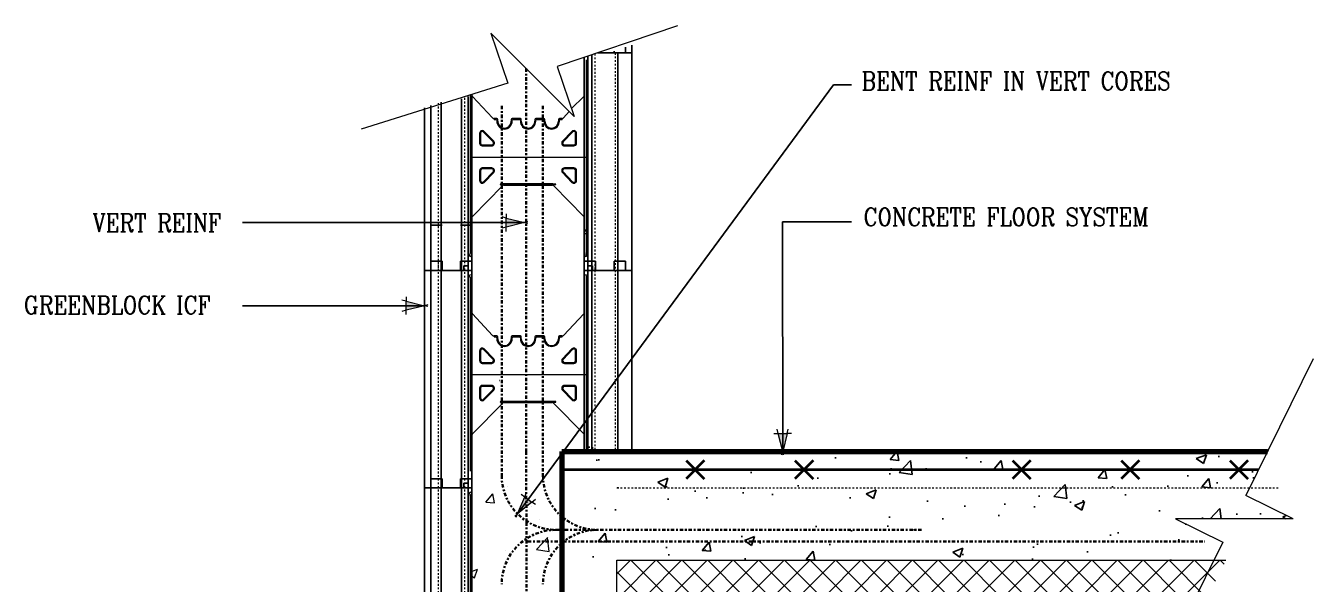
# Model space of a CAD drawing. Header units: inches. Extents: x -3.5 to 77.3, y 61.2 to 148.6.
# Drawn here: x 6.3 to 77.3, y 117.8 to 148.6 of the extents above; entities that cross this region are included whole.
import ezdxf

# ---------------------------------------------------------------- set-up
doc = ezdxf.new("R2010")
doc.units = ezdxf.units.IN
doc.header["$MEASUREMENT"] = 0
for name, pattern in [('CENTER', [2, 1.25, -0.25, 0.25, -0.25]), ('DASHED', [0.75, 0.5, -0.25]), ('DASHED2', [0.375, 0.25, -0.125]), ('HIDDEN', [0.375, 0.25, -0.125])]:
    doc.linetypes.add(name, pattern=pattern)
for name, color, linetype, lineweight in [('A2 Hatch', 8, 'Continuous', 9), ('A4 medium', 7, 'Continuous', 35), ('DETAILS', 7, 'Continuous', 13), ('DIM', 3, 'Continuous', 13), ('GRADE', 5, 'Continuous', 100), ('REBAR', 2, 'CENTER', 30)]:
    doc.layers.add(name, color=color, linetype=linetype, lineweight=lineweight)
doc.styles.add('ARCTEXT', font='arctext.shx', dxfattribs={"width": 0.85})
doc.styles.add('RomanC', font='romanc.shx', dxfattribs={"width": 0.85, "height": 5})
doc.dimstyles.new('ARCTEXT1-4', dxfattribs={"dimtxt": 4, "dimasz": 2, "dimexe": 2, "dimexo": 2, "dimgap": 2, "dimtad": 1, "dimdec": 4, "dimzin": 3, "dimdsep": 46, "dimlunit": 4, "dimtxsty": 'ARCTEXT', "dimblk": 'ARCHTICK', "dimcen": 2, "dimaunit": 1, "dimadec": 0, "dimazin": 0, "dimtfac": 1, "dimtdec": 4, "dimtmove": 2, "dimatfit": 3, "dimldrblk": 'arrow', "dimfxl": 0, "dimtolj": 1, "dimtzin": 0, "dimarcsym": 0})

# ---------------------------------------------------------------- blocks, each defined once
blk = doc.blocks.new('_ArchTick')
at = {"color": 0, "linetype": 'ByBlock', "const_width": 0.15}
blk.add_lwpolyline([(-0.5, -0.5), (0.5, 0.5)], dxfattribs=at)
blk = doc.blocks.new('arrow')
at = {"layer": 'DIM'}
blk.add_hatch(color=253, dxfattribs=at).paths.add_polyline_path([(-2, 0.5), (-2, -0.5), (0, 0)])
at = {"layer": 'DIM', "lineweight": 9}
for points in [[(-2, 0.98), (-2, 0.5), (-2.47, 0.62)], [(0.37, 0.09), (0, 0)], [(0.37, -0.09), (0, 0)], [(-2, -0.98), (-2, -0.5), (-2.47, -0.62)]]:
    blk.add_lwpolyline(points, dxfattribs=at)
at = {"layer": 'DIM', "lineweight": 15}
blk.add_lwpolyline([(0, 0), (-2, -0.5), (-2, 0.5), (0, 0)], dxfattribs=at)

msp = doc.modelspace()

# ---------------------------------------------------------------- hatches: boundary and pattern name
at = {"ltscale": 0.15}
h = msp.add_hatch(dxfattribs=at)
h.set_pattern_fill('AR-CONC', color=256, scale=0.8, style=0)
h.set_pattern_definition([(50, (-3732.0195, 817.0727), (5.7380815, -0.502017), [0.6, -6.6]), (355, (-3732.0195, 817.0727), (-1.110011, 6.017537), [0.48, -5.28]), (100.45145, (-3731.5414, 817.031), (4.628071, 5.51552), [0.5099215, -5.609137]), (46.1842, (-3732.0195, 818.673), (8.537928, -1.324152), [0.9, -9.9]), (96.63564, (-3731.308, 818.562), (7.477296, 7.792949), [0.764882, -8.413704]), (351.1842, (-3732.0195, 818.673), (7.477296, 7.792949), [0.72, -7.92]), (21, (-3731.2195, 818.2727), (4.7752564, -3.220951), [0.6, -6.6]), (326, (-3731.2195, 818.2727), (1.946523, 5.8012), [0.48, -5.28]), (71.45144, (-3730.8216, 818.004), (6.721779, 2.580249), [0.5099215, -5.609137]), (37.5, (-3732.0195, 817.0727), (0.0972788, 2.6631508), [0, -5.216, 0, -5.36, 0, -5.3]), (7.5, (-3732.0195, 817.0727), (2.1045563, 3.1552937), [0, -3.056, 0, -5.096, 0, -2.02]), (327.5, (-3733.8035, 817.0727), (4.2705795, -0.180439), [0, -2, 0, -6.24, 0, -8.28]), (317.5, (-3734.6035, 817.0727), (4.6654894, 0.80084), [0, -2.6, 0, -4.144, 0, -5.88])])
h.paths.add_polyline_path([(37.223, 125.145), (74.8, 125.145), (73.605, 122.724), (76.218, 121.434), (69.718, 121.434), (72.332, 120.144), (71.839, 119.145), (37.223, 119.145)])
at = {"layer": 'A2 Hatch', "ltscale": 0.15}
h = msp.add_hatch(dxfattribs=at)
h.set_pattern_fill('ANSI37', color=256, scale=8, style=0)
h.set_pattern_definition([(45, (-3731.346, 817.0727), (-0.70710678, 0.70710678), []), (135, (-3731.346, 817.0727), (-0.70710678, -0.70710678), [])])
h.paths.add_polyline_path([(38.897, 117.145), (38.897, 119.145), (72.512, 119.145), (71.525, 117.145)])

# ---------------------------------------------------------------- linework, layer by layer
at = {"color": 1}
for p, q in [((37.822, 147.145), (39.722, 147.145)), ((38.742, 147.246), (38.742, 147.145)), ((38.957, 147.145), (38.957, 135.145)), ((39.372, 147.458), (39.372, 147.145)), ((39.722, 147.577), (39.722, 135.145)), ((37.097, 146.899), (37.097, 135.145)), ((37.297, 146.967), (37.297, 135.145)), ((37.512, 147.04), (37.512, 135.145)), ((28.622, 144.238), (28.622, 135.145)), ((29.197, 144.433), (29.197, 135.145)), ((30.322, 144.603), (30.322, 135.145)), ((30.697, 144.73), (30.697, 135.145)), ((30.897, 144.798), (30.897, 135.145)), ((28.272, 144.119), (28.272, 135.145)), ((28.622, 137.645), (29.247, 137.645)), ((30.272, 137.645), (30.897, 137.645)), ((28.272, 135.145), (30.897, 135.145)), ((28.272, 135.145), (28.272, 123.145)), ((28.272, 135.145), (30.447, 135.145)), ((28.272, 135.145), (30.897, 135.145)), ((28.272, 135.145), (30.447, 135.145)), ((28.272, 135.145), (30.447, 135.145)), ((28.272, 135.145), (30.897, 135.145)), ((28.622, 135.645), (28.622, 123.145)), ((28.622, 135.645), (29.247, 135.645)), ((29.197, 135.645), (29.197, 123.145)), ((30.322, 135.145), (29.197, 135.145)), ((30.322, 135.145), (29.197, 135.145)), ((30.322, 135.145), (29.197, 135.145)), ((29.247, 135.645), (29.247, 135.145)), ((29.247, 135.645), (29.247, 135.145)), ((30.272, 135.645), (30.272, 135.145)), ((30.272, 135.645), (30.272, 135.145)), ((30.272, 135.645), (30.897, 135.645)), ((30.322, 135.645), (30.322, 123.145)), ((30.447, 135.395), (30.447, 135.145)), ((30.447, 135.395), (30.697, 135.395)), ((30.447, 135.395), (30.447, 135.145)), ((30.447, 135.395), (30.697, 135.395)), ((30.697, 135.395), (30.697, 123.145)), ((30.697, 135.145), (30.897, 135.145)), ((30.697, 135.145), (30.897, 135.145)), ((30.697, 135.145), (30.897, 135.145)), ((30.897, 135.645), (30.897, 135.145)), ((30.897, 135.645), (30.897, 123.145)), ((30.897, 135.645), (30.897, 135.145)), ((37.097, 135.645), (37.097, 135.145)), ((37.097, 135.645), (37.097, 125.145)), ((37.097, 135.645), (37.722, 135.645)), ((37.097, 135.145), (39.722, 135.145)), ((37.297, 135.395), (37.297, 125.145)), ((37.297, 135.395), (37.547, 135.395)), ((37.512, 135.145), (39.722, 135.145)), ((37.512, 135.145), (37.512, 125.145)), ((37.547, 135.395), (37.547, 135.145)), ((37.722, 135.645), (37.722, 135.145)), ((38.747, 135.645), (38.747, 135.145)), ((38.747, 135.645), (39.372, 135.645)), ((38.957, 135.145), (38.957, 125.145)), ((39.372, 135.645), (39.372, 135.145)), ((39.722, 135.145), (39.722, 125.145)), ((36.992, 125.145), (39.517, 125.145)), ((28.622, 123.645), (29.247, 123.645)), ((28.622, 123.645), (28.622, 111.145)), ((29.197, 123.645), (29.197, 111.145)), ((29.247, 123.645), (29.247, 123.145)), ((30.272, 123.645), (30.272, 123.145)), ((30.272, 123.645), (30.897, 123.645)), ((30.322, 123.645), (30.322, 111.145)), ((30.897, 123.645), (30.897, 111.145)), ((30.897, 123.645), (30.897, 123.145)), ((28.272, 123.145), (30.897, 123.145)), ((28.272, 123.145), (30.897, 123.145)), ((28.272, 123.145), (30.447, 123.145)), ((28.272, 123.145), (28.272, 111.145)), ((28.272, 123.145), (30.447, 123.145)), ((30.322, 123.145), (29.197, 123.145)), ((30.322, 123.145), (29.197, 123.145)), ((30.447, 123.395), (30.447, 123.145)), ((30.447, 123.395), (30.697, 123.395)), ((30.697, 123.395), (30.697, 111.145)), ((30.697, 123.145), (30.897, 123.145)), ((30.697, 123.145), (30.897, 123.145))]:
    msp.add_line(p, q, dxfattribs=at)
at = {"color": 1, "linetype": 'HIDDEN', "ltscale": 0.02}
for p, q in [((28.622, 137.645), (29.247, 137.645)), ((30.272, 137.645), (30.897, 137.645)), ((37.192, 137.395), (37.192, 137.145)), ((28.622, 135.645), (28.622, 135.145)), ((28.622, 135.645), (29.247, 135.645)), ((28.622, 135.645), (28.622, 135.145)), ((29.247, 135.645), (29.247, 135.145)), ((29.247, 135.645), (29.247, 135.145)), ((30.272, 135.645), (30.272, 135.145)), ((30.272, 135.645), (30.272, 135.145)), ((30.272, 135.645), (30.897, 135.645)), ((37.097, 135.645), (37.722, 135.645)), ((37.297, 135.395), (37.547, 135.395)), ((37.547, 135.395), (37.547, 135.145)), ((37.722, 135.645), (37.722, 135.145)), ((38.747, 135.645), (38.747, 135.145)), ((38.747, 135.645), (39.372, 135.645)), ((39.372, 135.645), (39.372, 135.145)), ((37.297, 125.395), (37.547, 125.395)), ((37.547, 125.395), (37.547, 125.145)), ((28.622, 123.645), (29.247, 123.645)), ((28.622, 123.645), (28.622, 123.145)), ((29.247, 123.645), (29.247, 123.145)), ((30.272, 123.645), (30.272, 123.145)), ((30.272, 123.645), (30.897, 123.645))]:
    msp.add_line(p, q, dxfattribs=at)
at = {"ltscale": 0.15}
for p, q in [((28.272, 135.145), (30.897, 135.145)), ((29.247, 135.145), (30.272, 135.145)), ((29.247, 135.145), (30.272, 135.145)), ((29.247, 135.145), (30.272, 135.145)), ((29.247, 123.145), (30.272, 123.145)), ((29.247, 123.145), (30.272, 123.145))]:
    msp.add_line(p, q, dxfattribs=at)
at = {"layer": 'A2 Hatch', "linetype": 'DASHED2', "ltscale": 0.15}
for p, q in [((37.672, 147.094), (37.672, 135.145)), ((38.797, 147.145), (38.797, 135.145)), ((29.037, 144.379), (29.037, 135.145)), ((30.482, 144.657), (30.482, 135.145)), ((29.037, 135.645), (29.037, 123.145)), ((30.482, 135.645), (30.482, 123.145)), ((37.672, 135.145), (37.672, 125.145)), ((38.797, 135.145), (38.797, 125.145)), ((29.037, 123.645), (29.037, 111.145)), ((30.482, 123.645), (30.482, 111.145))]:
    msp.add_line(p, q, dxfattribs=at)
at = {"layer": 'A2 Hatch', "ltscale": 0.15}
for p, q in [((32.526, 123.197), (32.526, 123.197)), ((32.838, 123.212), (32.838, 123.212)), ((31.657, 122.359), (32.043, 122.818)), ((31.657, 122.359), (32.135, 122.317)), ((32.135, 122.317), (32.043, 122.818)), ((34.213, 122.122), (34.213, 122.122)), ((34.612, 121.383), (34.612, 121.383)), ((34.454, 119.748), (35.078, 120.397)), ((35.166, 119.638), (35.077, 120.397)), ((35.786, 120.721), (35.786, 120.721)), ((32.756, 119.68), (32.756, 119.68)), ((34.454, 119.748), (35.166, 119.637)), ((30.934, 119.13), (30.934, 119.13)), ((38.897, 119.145), (72.512, 119.145)), ((38.897, 117.145), (38.897, 119.145)), ((30.838, 118.514), (31.201, 118.653)), ((30.838, 118.305), (31.038, 118.17)), ((31.038, 118.17), (31.201, 118.653))]:
    msp.add_line(p, q, dxfattribs=at)
at = {"layer": 'A2 Hatch', "linetype": 'DASHED', "ltscale": 0.15}
msp.add_line((38.897, 123.145), (75.473, 123.145), dxfattribs=at)
at = {"layer": 'A4 medium', "ltscale": 0.15}
for p, q in [((42.723, 124.645), (43.723, 123.645)), ((43.723, 124.645), (42.723, 123.645)), ((48.723, 124.645), (49.723, 123.645)), ((49.723, 124.645), (48.723, 123.645)), ((60.723, 124.645), (61.723, 123.645)), ((61.723, 124.645), (60.723, 123.645)), ((66.723, 124.645), (67.723, 123.645)), ((67.723, 124.645), (66.723, 123.645)), ((72.723, 124.645), (73.723, 123.645)), ((73.723, 124.645), (72.723, 123.645)), ((43.223, 124.145), (35.778, 124.145)), ((49.223, 124.145), (43.223, 124.145)), ((43.223, 124.145), (43.223, 124.145)), ((55.223, 124.145), (49.223, 124.145)), ((49.223, 124.145), (49.223, 124.145)), ((61.223, 124.145), (55.223, 124.145)), ((67.223, 124.145), (61.223, 124.145)), ((61.223, 124.145), (61.223, 124.145)), ((73.223, 124.145), (67.223, 124.145)), ((67.223, 124.145), (67.223, 124.145)), ((74.306, 124.145), (73.223, 124.145)), ((73.223, 124.145), (73.223, 124.145))]:
    msp.add_line(p, q, dxfattribs=at)
at = {"layer": 'DETAILS', "color": 6, "lineweight": 20}
for p, q in [((37.097, 144.815), (37.097, 146.866)), ((37.197, 146.77), (37.197, 136.072)), ((30.797, 144.798), (30.797, 136.072)), ((30.897, 144.831), (30.897, 144.815)), ((30.897, 144.815), (30.897, 138.053)), ((30.925, 144.746), (32.042, 143.555)), ((36.395, 144.074), (37.069, 144.746)), ((37.097, 138.053), (37.097, 144.815)), ((32.114, 143.525), (32.122, 143.525)), ((32.272, 143.525), (32.114, 143.525)), ((32.122, 143.525), (32.122, 143.475)), ((33.572, 143.525), (33.122, 143.525)), ((34.872, 143.525), (34.422, 143.525)), ((35.879, 143.525), (35.722, 143.525)), ((35.872, 143.475), (35.872, 143.525)), ((35.872, 143.525), (35.879, 143.525)), ((35.951, 143.555), (36.261, 143.918)), ((32.122, 143.475), (32.222, 143.475)), ((32.272, 143.425), (32.272, 143.37)), ((32.322, 143.37), (32.322, 143.475)), ((33.072, 143.475), (33.072, 143.37)), ((33.122, 143.37), (33.122, 143.425)), ((33.172, 143.475), (33.522, 143.475)), ((33.572, 143.425), (33.572, 143.37)), ((33.622, 143.37), (33.622, 143.475)), ((34.372, 143.475), (34.372, 143.37)), ((34.422, 143.37), (34.422, 143.425)), ((34.472, 143.475), (34.822, 143.475)), ((34.872, 143.425), (34.872, 143.37)), ((34.922, 143.37), (34.922, 143.475)), ((35.672, 143.475), (35.672, 143.37)), ((35.722, 143.37), (35.722, 143.425)), ((35.772, 143.475), (35.872, 143.475)), ((31.322, 142.706), (31.322, 142.165)), ((31.372, 142.706), (31.372, 142.165)), ((32.063, 142.234), (31.544, 142.775)), ((32.099, 142.269), (31.58, 142.81)), ((36.414, 142.81), (35.894, 142.269)), ((36.45, 142.775), (35.93, 142.234)), ((36.622, 142.165), (36.622, 142.706)), ((36.672, 142.165), (36.672, 142.706)), ((30.797, 141.395), (37.197, 141.395)), ((31.472, 142.065), (31.991, 142.065)), ((31.472, 142.015), (31.991, 142.015)), ((36.002, 142.065), (36.522, 142.065)), ((36.002, 142.015), (36.522, 142.015)), ((31.991, 140.795), (31.472, 140.795)), ((31.991, 140.745), (31.472, 140.745)), ((36.522, 140.795), (36.002, 140.795)), ((36.522, 140.745), (36.002, 140.745)), ((31.322, 140.645), (31.322, 140.104)), ((31.372, 140.645), (31.372, 140.104)), ((31.544, 140.034), (32.063, 140.575)), ((31.58, 140), (32.099, 140.541)), ((35.894, 140.541), (36.414, 140)), ((35.93, 140.575), (36.45, 140.034)), ((36.622, 140.104), (36.622, 140.645)), ((36.672, 140.104), (36.672, 140.645)), ((30.926, 138.124), (32.578, 139.801)), ((32.627, 139.915), (32.47, 139.9)), ((32.47, 139.88), (32.627, 139.865)), ((33.997, 139.915), (32.627, 139.915)), ((32.627, 139.865), (33.997, 139.865)), ((32.684, 139.845), (33.997, 139.845)), ((35.367, 139.915), (33.997, 139.915)), ((33.997, 139.865), (35.367, 139.865)), ((33.997, 139.845), (35.31, 139.845)), ((35.523, 139.9), (35.367, 139.915)), ((35.367, 139.865), (35.523, 139.88)), ((35.416, 139.801), (37.067, 138.124)), ((30.897, 136.045), (30.897, 138.053)), ((37.097, 138.053), (37.097, 136.045)), ((30.79, 136.047), (30.744, 135.968)), ((30.744, 135.968), (30.831, 135.918)), ((30.797, 136.109), (30.797, 136.072)), ((30.831, 135.918), (30.89, 136.02)), ((37.103, 136.02), (37.163, 135.918)), ((37.163, 135.918), (37.249, 135.968)), ((37.197, 136.072), (37.197, 136.109)), ((37.249, 135.968), (37.203, 136.047)), ((30.744, 134.872), (30.831, 134.922)), ((30.744, 134.872), (30.831, 134.922)), ((30.79, 134.792), (30.744, 134.872)), ((30.79, 134.792), (30.744, 134.872)), ((30.797, 134.77), (30.797, 124.072)), ((30.797, 134.731), (30.797, 134.767)), ((30.797, 134.731), (30.797, 134.767)), ((30.831, 134.922), (30.89, 134.819)), ((30.831, 134.922), (30.89, 134.819)), ((30.897, 134.794), (30.897, 132.815)), ((37.097, 132.815), (37.097, 134.794)), ((37.103, 134.819), (37.163, 134.922)), ((37.163, 134.922), (37.249, 134.872)), ((37.197, 134.77), (37.197, 125.145)), ((37.197, 134.767), (37.197, 134.731)), ((37.249, 134.872), (37.203, 134.792)), ((30.897, 132.815), (30.897, 126.053)), ((30.925, 132.746), (32.042, 131.555)), ((35.951, 131.555), (37.069, 132.746)), ((37.097, 126.053), (37.097, 132.815)), ((32.114, 131.525), (32.122, 131.525)), ((32.272, 131.525), (32.114, 131.525)), ((32.122, 131.525), (32.122, 131.475)), ((32.122, 131.475), (32.222, 131.475)), ((32.322, 131.37), (32.322, 131.475)), ((33.072, 131.475), (33.072, 131.37)), ((33.572, 131.525), (33.122, 131.525)), ((33.172, 131.475), (33.522, 131.475)), ((33.622, 131.37), (33.622, 131.475)), ((34.372, 131.475), (34.372, 131.37)), ((34.872, 131.525), (34.422, 131.525)), ((34.472, 131.475), (34.822, 131.475)), ((34.922, 131.37), (34.922, 131.475)), ((35.672, 131.475), (35.672, 131.37)), ((35.879, 131.525), (35.722, 131.525)), ((35.772, 131.475), (35.872, 131.475)), ((35.872, 131.475), (35.872, 131.525)), ((35.872, 131.525), (35.879, 131.525)), ((32.063, 130.234), (31.544, 130.775)), ((32.099, 130.269), (31.58, 130.81)), ((32.272, 131.425), (32.272, 131.37)), ((33.122, 131.37), (33.122, 131.425)), ((33.572, 131.425), (33.572, 131.37)), ((34.422, 131.37), (34.422, 131.425)), ((34.872, 131.425), (34.872, 131.37)), ((35.722, 131.37), (35.722, 131.425)), ((36.414, 130.81), (35.894, 130.269)), ((36.45, 130.775), (35.93, 130.234)), ((31.322, 130.706), (31.322, 130.165)), ((31.372, 130.706), (31.372, 130.165)), ((31.472, 130.065), (31.991, 130.065)), ((36.002, 130.065), (36.522, 130.065)), ((36.622, 130.165), (36.622, 130.706)), ((36.672, 130.165), (36.672, 130.706)), ((30.797, 129.395), (37.197, 129.395)), ((31.472, 130.015), (31.991, 130.015)), ((36.002, 130.015), (36.522, 130.015)), ((31.322, 128.645), (31.322, 128.104)), ((31.372, 128.645), (31.372, 128.104)), ((31.991, 128.795), (31.472, 128.795)), ((31.991, 128.745), (31.472, 128.745)), ((36.522, 128.795), (36.002, 128.795)), ((36.522, 128.745), (36.002, 128.745)), ((36.622, 128.104), (36.622, 128.645)), ((36.672, 128.104), (36.672, 128.645)), ((31.544, 128.034), (32.063, 128.575)), ((31.58, 128), (32.099, 128.541)), ((32.627, 127.915), (32.47, 127.9)), ((33.997, 127.915), (32.627, 127.915)), ((35.367, 127.915), (33.997, 127.915)), ((35.523, 127.9), (35.367, 127.915)), ((35.894, 128.541), (36.414, 128)), ((35.93, 128.575), (36.45, 128.034)), ((30.926, 126.124), (32.578, 127.801)), ((32.47, 127.88), (32.627, 127.865)), ((32.627, 127.865), (33.997, 127.865)), ((32.684, 127.845), (33.997, 127.845)), ((33.997, 127.865), (35.367, 127.865)), ((33.997, 127.845), (35.31, 127.845)), ((35.367, 127.865), (35.523, 127.88)), ((35.416, 127.801), (37.067, 126.124)), ((30.897, 125.145), (30.897, 126.053)), ((37.097, 126.053), (37.097, 125.145)), ((30.744, 122.872), (30.831, 122.922)), ((30.831, 122.922), (30.89, 122.819)), ((30.79, 122.792), (30.744, 122.872)), ((30.797, 122.77), (30.797, 112.072)), ((30.797, 122.731), (30.797, 122.767)), ((30.897, 122.794), (30.897, 120.815)), ((30.897, 120.815), (30.897, 114.053))]:
    msp.add_line(p, q, dxfattribs=at)
msp.add_lwpolyline([(32.431, 129.07), (32.418, 129.07)], close=True, dxfattribs=at)
for centre, radius, start, end in [((30.997, 144.815), 0.1, 180, 223.83086), ((36.997, 144.815), 0.1, 316.16914, 360), ((32.114, 143.625), 0.1, 223.83086, 270), ((32.272, 143.475), 0.05, 0, 90), ((33.122, 143.475), 0.05, 90, 180), ((33.572, 143.475), 0.05, 0, 90), ((34.422, 143.475), 0.05, 90, 180), ((34.872, 143.475), 0.05, 0, 90), ((35.722, 143.475), 0.05, 90, 180), ((35.879, 143.625), 0.1, 270, 316.16914), ((31.472, 142.706), 0.15, 43.83086, 180), ((32.222, 143.425), 0.05, 360, 90), ((32.697, 143.37), 0.425, 180, 360), ((32.697, 143.37), 0.375, 180, 0), ((33.172, 143.425), 0.05, 90, 180), ((33.522, 143.425), 0.05, 360, 90), ((33.997, 143.37), 0.425, 180, 270), ((33.997, 143.37), 0.375, 180, 270), ((33.997, 143.37), 0.425, 270, 0), ((33.997, 143.37), 0.375, 270, 0), ((34.472, 143.425), 0.05, 90, 180), ((34.822, 143.425), 0.05, 0, 90), ((35.297, 143.37), 0.425, 180, 0), ((35.297, 143.37), 0.375, 180, 0), ((35.772, 143.425), 0.05, 90, 180), ((36.522, 142.706), 0.15, 0, 136.16914), ((31.472, 142.165), 0.15, 180, 270), ((31.472, 142.706), 0.1, 43.83086, 180), ((31.472, 142.165), 0.1, 180, 270), ((31.991, 142.165), 0.15, 270, 43.83086), ((31.991, 142.165), 0.1, 270, 43.83086), ((36.002, 142.165), 0.15, 136.16914, 270), ((36.002, 142.165), 0.1, 136.16914, 270), ((36.522, 142.706), 0.1, 0, 136.16914), ((36.522, 142.165), 0.15, 270, 0), ((36.522, 142.165), 0.1, 270, 360), ((31.472, 140.645), 0.15, 90, 180), ((31.472, 140.645), 0.1, 90, 180), ((31.991, 140.645), 0.15, 316.16914, 90), ((31.991, 140.645), 0.1, 316.16914, 90), ((36.002, 140.645), 0.15, 90, 223.83086), ((36.002, 140.645), 0.1, 90, 223.83086), ((36.522, 140.645), 0.15, 360, 90), ((36.522, 140.645), 0.1, 0, 90), ((31.472, 140.104), 0.15, 180, 316.16914), ((31.472, 140.104), 0.1, 180, 316.16914), ((36.522, 140.104), 0.15, 223.83086, 360), ((36.522, 140.104), 0.1, 223.83086, 0), ((30.897, 139.308), 0.1, 180, 209.74488), ((32.472, 139.89), 0.01, 97.40989, 262.59011), ((32.684, 139.695), 0.15, 90, 135), ((35.31, 139.695), 0.15, 45, 90), ((35.522, 139.89), 0.01, 277.40989, 82.59011), ((30.997, 138.053), 0.1, 135, 180), ((36.997, 138.053), 0.1, 360, 45), ((30.747, 136.072), 0.05, 330, 360), ((30.847, 136.045), 0.05, 330, 360), ((37.147, 136.045), 0.05, 180, 210), ((37.247, 136.072), 0.05, 180, 210), ((30.747, 134.767), 0.05, 0, 30), ((30.747, 134.767), 0.05, 0, 30), ((30.847, 134.794), 0.05, 0, 30), ((30.847, 134.794), 0.05, 0, 30), ((37.147, 134.794), 0.05, 150, 180), ((37.247, 134.767), 0.05, 150, 180), ((30.997, 132.815), 0.1, 180, 223.83086), ((36.997, 132.815), 0.1, 316.16914, 360), ((32.114, 131.625), 0.1, 223.83086, 270), ((32.222, 131.425), 0.05, 360, 90), ((32.272, 131.475), 0.05, 0, 90), ((33.122, 131.475), 0.05, 90, 180), ((33.172, 131.425), 0.05, 90, 180), ((33.522, 131.425), 0.05, 360, 90), ((33.572, 131.475), 0.05, 0, 90), ((34.422, 131.475), 0.05, 90, 180), ((34.472, 131.425), 0.05, 90, 180), ((34.822, 131.425), 0.05, 0, 90), ((34.872, 131.475), 0.05, 0, 90), ((35.722, 131.475), 0.05, 90, 180), ((35.772, 131.425), 0.05, 90, 180), ((35.879, 131.625), 0.1, 270, 316.16914), ((31.472, 130.706), 0.15, 43.83086, 180), ((31.472, 130.706), 0.1, 43.83086, 180), ((32.697, 131.37), 0.425, 180, 360), ((32.697, 131.37), 0.375, 180, 0), ((33.997, 131.37), 0.425, 180, 270), ((33.997, 131.37), 0.375, 180, 270), ((33.997, 131.37), 0.425, 270, 0), ((33.997, 131.37), 0.375, 270, 0), ((35.297, 131.37), 0.425, 180, 0), ((35.297, 131.37), 0.375, 180, 0), ((36.522, 130.706), 0.15, 0, 136.16914), ((36.522, 130.706), 0.1, 0, 136.16914), ((31.472, 130.165), 0.15, 180, 270), ((31.472, 130.165), 0.1, 180, 270), ((31.991, 130.165), 0.15, 270, 43.83086), ((31.991, 130.165), 0.1, 270, 43.83086), ((36.002, 130.165), 0.15, 136.16914, 270), ((36.002, 130.165), 0.1, 136.16914, 270), ((36.522, 130.165), 0.15, 270, 0), ((36.522, 130.165), 0.1, 270, 360), ((31.472, 128.645), 0.15, 90, 180), ((31.472, 128.645), 0.1, 90, 180), ((31.991, 128.645), 0.15, 316.16914, 90), ((31.991, 128.645), 0.1, 316.16914, 90), ((36.002, 128.645), 0.15, 90, 223.83086), ((36.002, 128.645), 0.1, 90, 223.83086), ((36.522, 128.645), 0.15, 360, 90), ((36.522, 128.645), 0.1, 0, 90), ((31.472, 128.104), 0.15, 180, 316.16914), ((31.472, 128.104), 0.1, 180, 316.16914), ((32.472, 127.89), 0.01, 97.40989, 262.59011), ((35.522, 127.89), 0.01, 277.40989, 82.59011), ((36.522, 128.104), 0.15, 223.83086, 360), ((36.522, 128.104), 0.1, 223.83086, 0), ((30.897, 127.308), 0.1, 180, 209.74488), ((32.684, 127.695), 0.15, 90, 135), ((35.31, 127.695), 0.15, 45, 90), ((30.997, 126.053), 0.1, 135, 180), ((36.997, 126.053), 0.1, 360, 45), ((30.747, 122.767), 0.05, 0, 30), ((30.847, 122.794), 0.05, 0, 30)]:
    msp.add_arc(centre, radius, start, end, dxfattribs=at)
at = {"layer": 'DIM'}
for p, q in [((77.327, 130.266), (73.605, 122.724)), ((76.218, 121.434), (73.605, 122.724)), ((76.218, 121.434), (69.718, 121.434)), ((69.718, 121.434), (72.332, 120.144)), ((72.332, 120.144), (68.938, 113.266))]:
    msp.add_line(p, q, dxfattribs=at)
msp.add_lwpolyline([(42.234, 148.643), (35.607, 146.395), (36.543, 143.635), (31.947, 148.231), (32.883, 145.471), (24.793, 142.94)], dxfattribs=at)
at = {"layer": 'GRADE', "ltscale": 0.15}
for q in [(74.8, 125.145), (35.851, 117.145)]:
    msp.add_line((35.851, 125.145), q, dxfattribs=at)
at = {"layer": 'REBAR', "ltscale": 0.15}
for p, q in [((33.895, 146.284), (33.895, 125.145)), ((32.541, 144.225), (32.541, 123.825)), ((34.818, 144.225), (34.818, 123.825)), ((33.895, 125.145), (33.964, 89.365)), ((35.541, 120.825), (55.723, 120.825)), ((33.987, 120.182), (71.345, 120.182))]:
    msp.add_line(p, q, dxfattribs=at)
for centre, start, end in [((35.541, 123.825), 180, 270), ((37.818, 123.825), 180, 270), ((35.541, 117.825), 90, 180), ((37.818, 117.825), 90, 180)]:
    msp.add_arc(centre, 3, start, end, dxfattribs=at)

# ---------------------------------------------------------------- texts
at = {"layer": 'DIM', "color": 3, "char_height": 1, "width": 22.68955, "attachment_point": 1, "style": 'RomanC'}
for s, insert in [('BENT REINF IN VERT CORES', (52.398, 146.095)), ('CONCRETE FLOOR SYSTEM', (52.511, 138.595)), ('VERT REINF ', (9.958, 138.268)), ('GREENBLOCK ICF', (6.166, 133.73))]:
    msp.add_mtext(s, dxfattribs=dict(at, insert=insert))

# ---------------------------------------------------------------- leaders
at = {"layer": 'DIM'}
for points in [[(33.419, 121.704), (50.847, 145.384), (51.847, 145.384)], [(33.793, 137.783), (22.98, 137.783), (18.23, 137.784)], [(48.047, 125.145), (48.04, 137.827), (51.847, 137.827)], [(28.272, 133.192), (21.535, 133.192), (18.23, 133.192)]]:
    msp.add_leader(points, dimstyle='ARCTEXT1-4', override={"dimasz": 0.5, "dimtad": 0}, dxfattribs=at)

doc.saveas('drawing.dxf')
